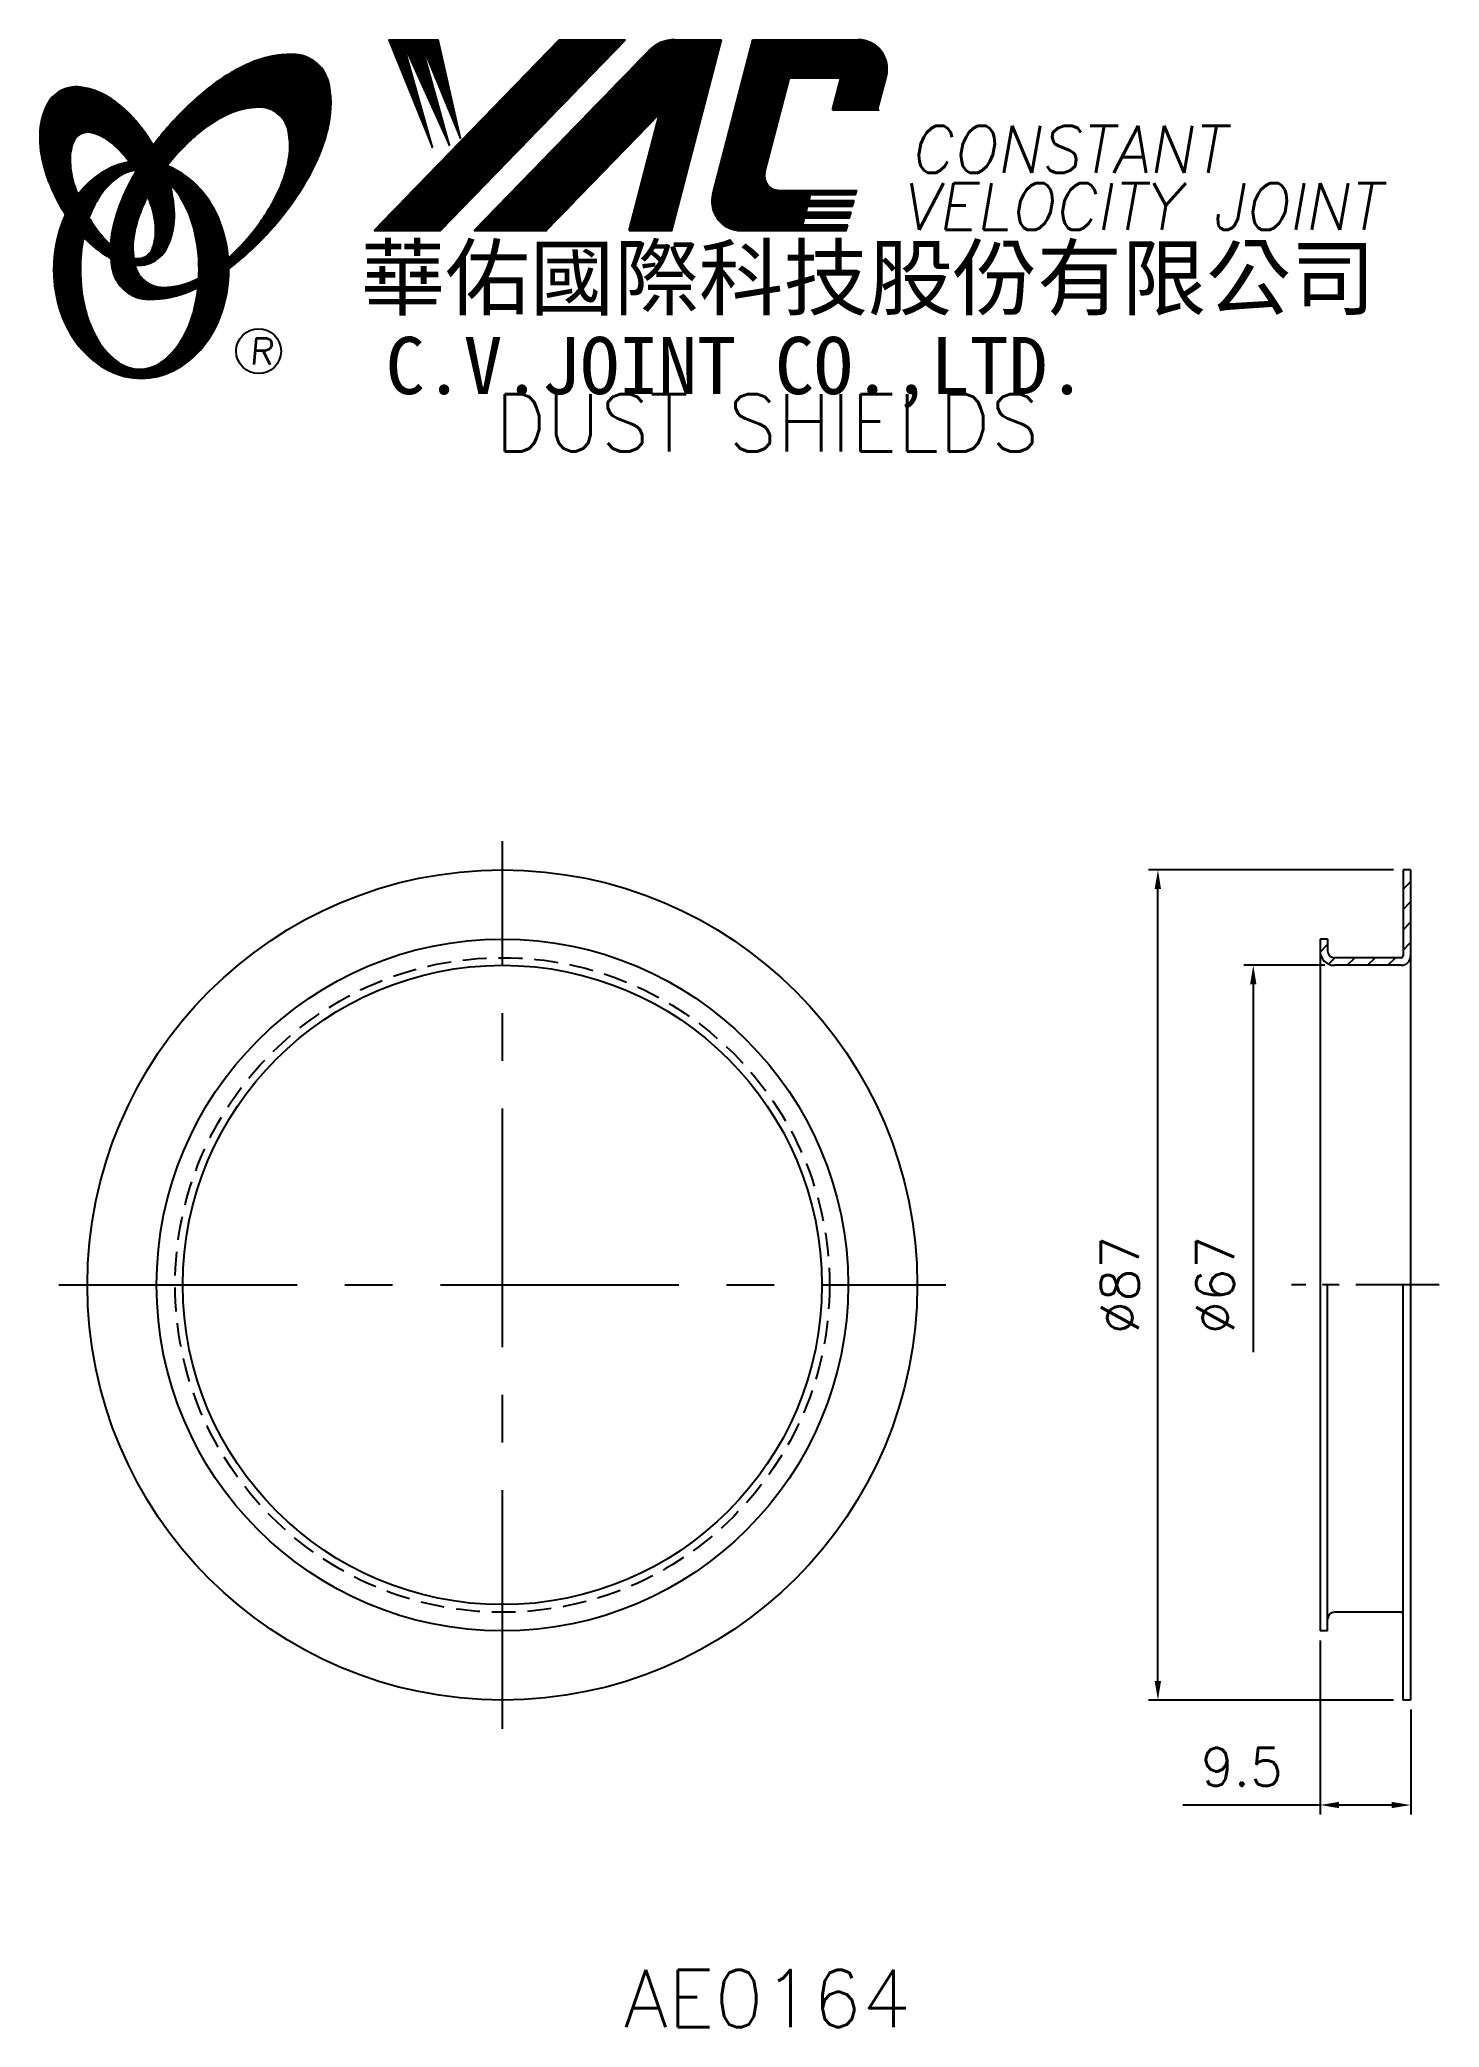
# Model space of a CAD drawing. Extents: x 661 to 807, y 333 to 541.
import ezdxf
from ezdxf.enums import TextEntityAlignment as Align

# ---------------------------------------------------------------- set-up
doc = ezdxf.new("R2010")
doc.units = 0
doc.header["$LTSCALE"] = 10
doc.header["$MEASUREMENT"] = 0
for name, pattern in [('CENTER', [2, 1.25, -0.25, 0.25, -0.25]), ('CENTERX2', [4, 2.5, -0.5, 0.5, -0.5]), ('HIDDEN', [0.375, 0.25, -0.125])]:
    doc.linetypes.add(name, pattern=pattern)
doc.layers.get('0').update_dxf_attribs({"linetype": 'CONTINUOUS'})
doc.layers.get('DEFPOINTS').update_dxf_attribs({"linetype": 'CONTINUOUS'})
doc.layers.add('4', color=7, linetype='CONTINUOUS')
doc.styles.add('CHINA', font='KAIU.TTF')
doc.styles.add('ITALICC', font='simplex.shx')
doc.dimstyles.new('STANDARD$0', dxfattribs={"dimtxt": 4, "dimasz": 2, "dimexe": 1, "dimexo": 1, "dimgap": 2, "dimtad": 1, "dimdec": 4, "dimzin": 10, "dimtxsty": 'ITALICC', "dimcen": 2, "dimclrd": 5, "dimclre": 5, "dimclrt": 18, "dimaunit": 1, "dimazin": 3, "dimtp": 0.1, "dimtfac": 0.7, "dimtdec": 4, "dimtmove": 0, "dimatfit": 3, "dimtolj": 1, "dimtzin": 10})
pattern_1 = [(45, (561.478934, 333.68199), (-0.00883883476, 0.00883883476), [])]
pattern_2 = [(45, (730.06948, 297.377581), (-0.00727476112, 0.00727476112), [])]

# ---------------------------------------------------------------- blocks, each defined once
blk = doc.blocks.new('*D4')
at = {"color": 5, "linetype": 'BYBLOCK'}
for p, q in [((795.24, 444.12), (786.74, 444.12)), ((787.74, 442.12), (787.74, 403.57))]:
    blk.add_line(p, q, dxfattribs=at)
blk.add_solid([(787.4, 442.12), (788.07, 442.12), (787.74, 444.12)], dxfattribs=at)
at = {"layer": 'DEFPOINTS', "color": 0, "linetype": 'BYBLOCK'}
for p in [(787.74, 444.12), (796.24, 444.12), (794.74, 377.12)]:
    blk.add_point(p, dxfattribs=at)
at = {"color": 18, "linetype": 'BYBLOCK', "insert": (783.74, 410.62), "char_height": 4, "attachment_point": 5, "rotation": 90, "style": 'ITALICC'}
blk.add_mtext('\\A1;∅67', dxfattribs=at)
blk = doc.blocks.new('*D5')
at = {"color": 5, "linetype": 'BYBLOCK'}
for p, q in [((802.44, 454.12), (776.74, 454.12)), ((777.74, 369.12), (777.74, 452.12)), ((802.44, 367.12), (776.74, 367.12))]:
    blk.add_line(p, q, dxfattribs=at)
for points in [[(777.4, 452.12), (778.07, 452.12), (777.74, 454.12)], [(777.4, 369.12), (778.07, 369.12), (777.74, 367.12)]]:
    blk.add_solid(points, dxfattribs=at)
at = {"layer": 'DEFPOINTS', "color": 0, "linetype": 'BYBLOCK'}
for p in [(777.74, 454.12), (803.44, 454.12), (803.44, 367.12)]:
    blk.add_point(p, dxfattribs=at)
at = {"color": 18, "linetype": 'BYBLOCK', "insert": (773.74, 410.62), "char_height": 4, "attachment_point": 5, "rotation": 90, "style": 'ITALICC'}
blk.add_mtext('\\A1;∅87', dxfattribs=at)
blk = doc.blocks.new('*D6')
at = {"color": 5, "linetype": 'BYBLOCK'}
for p, q in [((794.74, 373.37), (794.74, 355.12)), ((804.24, 366.12), (804.24, 355.12)), ((794.74, 356.12), (780.36, 356.12)), ((802.24, 356.12), (796.74, 356.12))]:
    blk.add_line(p, q, dxfattribs=at)
for points in [[(796.74, 356.45), (796.74, 355.79), (794.74, 356.12)], [(802.24, 356.45), (802.24, 355.79), (804.24, 356.12)]]:
    blk.add_solid(points, dxfattribs=at)
at = {"layer": 'DEFPOINTS', "color": 0, "linetype": 'BYBLOCK'}
for p in [(794.74, 374.37), (804.24, 367.12), (794.74, 356.12)]:
    blk.add_point(p, dxfattribs=at)
at = {"color": 18, "linetype": 'BYBLOCK', "insert": (786.55, 360.12), "char_height": 4, "attachment_point": 5, "style": 'ITALICC'}
blk.add_mtext('\\A1;9.5', dxfattribs=at)

msp = doc.modelspace()

# ---------------------------------------------------------------- hatches: boundary and pattern name
at = {"layer": '4', "linetype": 'CONTINUOUS'}
h = msp.add_hatch(dxfattribs=at)
h.set_pattern_fill('ANSI31', color=5, scale=0.082305, style=0)
h.set_pattern_definition([(45, (561.478934, 333.681991), (-0.00727476112, 0.00727476112), [])])
h.paths.add_polyline_path([(683.51441, 534.05049, -0.172879177), (685.45588, 533.39193, -0.172879177), (686.54317, 531.65388, -0.104527385), (686.57095, 528.32569, -0.065680101), (685.40142, 524.92373, -0.051823203), (682.961, 521.08134, -0.044272532), (680.28603, 518.25501, -0.020203161), (680.33962, 517.11709, 0.006517006), (680.74417, 517.42916, 0.049863361), (685.29759, 521.84223, 0.049863361), (688.88723, 527.06939, 0.063682799), (690.70827, 531.69674, 0.103597411), (690.89757, 536.28071, 0.177892575), (689.54896, 538.65099, 0.177892575), (686.98657, 539.58431, 0.103597411), (682.49877, 538.63127, 0.063682799), (678.24103, 536.06219, 0.049863361), (673.68761, 531.64913, 0.016070017), (672.41691, 530.04282, -0.007061632), (672.66419, 529.60579, -0.031648676), (673.61678, 527.56921, -0.008069351), (674.04868, 528.13352, -0.051823203), (677.22706, 531.39198, -0.065680101), (680.26899, 533.31233, -0.104527385)])
h.paths.add_polyline_path([(670.43874, 520.88918, -0.065680101), (671.60827, 524.29113, -0.006063428), (671.85221, 524.76615, 0.027613469), (671.12537, 526.35422, 0.017011252), (670.59195, 527.28919, 0.007829282), (670.09797, 526.42197, 0.063682799), (668.27692, 521.79462, 0.103597411), (668.08763, 517.21065, 0.177892575), (669.43623, 514.84037, 0.177892575), (671.99862, 513.90704, 0.103597411), (676.48642, 514.86009, 0.008811776), (677.11339, 515.15017, 0.013922709), (677.19071, 516.11998, -0.009086703), (676.7407, 515.90253, -0.104527385), (673.49528, 515.16437, -0.172879177), (671.55381, 515.82293, -0.172879177), (670.46651, 517.56099, -0.104527385)])
h = msp.add_hatch(dxfattribs=at)
h.set_pattern_fill('ANSI31', color=5, scale=0.1, style=0)
h.set_pattern_definition(pattern_1)
h.paths.add_polyline_path([(721.93764, 541.11297), (714.98033, 541.11297), (695.56373, 521.10921), (702.52103, 521.10921)])
h.paths.add_polyline_path([(725.48453, 533.3474), (722.30416, 521.10921), (726.78514, 521.10921), (731.98358, 541.11297), (727.08685, 541.11297, 0.202785967), (724.35278, 539.95656), (706.05865, 521.10921), (713.60556, 521.10921)])
h.paths.add_polyline_path([(739.11164, 537.11456), (744.50536, 537.11456), (743.63634, 533.77054), (748.35316, 533.77054), (749.26988, 537.29811, 0.490800957), (746.31968, 541.11297), (735.28536, 541.11297), (731.07831, 524.92408, 0.490800957), (734.02851, 521.10921), (745.06282, 521.10921), (745.21727, 521.70353), (740.50045, 521.70353), (740.69382, 522.44761), (745.41064, 522.44761), (745.56919, 523.05775), (740.85237, 523.05775), (741.01362, 523.67822), (745.73044, 523.67822), (745.88662, 524.27921), (741.1698, 524.27921), (741.3266, 524.88258), (746.04342, 524.88258), (746.16015, 525.33178), (738.0204, 525.33178, -0.490800957), (736.5453, 527.23921)])
h = msp.add_hatch(dxfattribs=at)
h.set_pattern_fill('ANSI31', color=1, scale=0.1, style=0)
h.set_pattern_definition(pattern_1)
h.paths.add_polyline_path([(702.2957, 541.11297), (697.11838, 541.11297), (701.68914, 529.80924), (698.6232, 540.76722), (703.45794, 530.04489), (700.50993, 540.76722), (704.63715, 530.75186)])
h = msp.add_hatch(dxfattribs=at)
h.set_pattern_fill('ANSI31', color=3, scale=0.082305, style=0)
h.set_pattern_definition(pattern_2)
h.paths.add_polyline_path([(667.7179, 535.10133, 0.106488277), (664.77602, 536.1399, 0.158297415), (662.68582, 535.74486, 0.158297415), (661.22649, 534.19717, 0.106488277), (660.51568, 531.1594, 0.071723199), (660.93372, 527.84645, 0.058080454), (662.47871, 524.03106, 0.058080454), (664.85975, 520.67327, 0.071723199), (667.425, 518.53552, 0.020895977), (667.96518, 518.23353, -0.030777155), (667.94927, 519.60975, -0.042059526), (666.85292, 520.77251, -0.04691039), (665.23375, 523.25366, -0.04691039), (664.10547, 525.99314, -0.060581117), (663.70337, 528.25521, -0.10187153), (664.01499, 530.34341, -0.185892489), (664.79508, 531.23505, -0.185892489), (665.97173, 531.37317, -0.10187153), (667.86938, 530.44764, -0.060581117), (669.50621, 528.83537, -0.04691039), (671.12537, 526.35422, -0.04691039), (672.25365, 523.61473, -0.060581117), (672.65575, 521.35266, -0.10187153), (672.34413, 519.26446, -0.185892489), (671.56404, 518.37282, -0.185892489), (670.3874, 518.2347, -0.002013383), (670.3466, 518.24533, 0.021593804), (670.46651, 517.56099, 0.006477741), (670.48452, 517.48395, 0.14950097), (672.45707, 517.89199, 0.158297415), (673.91641, 519.43968, 0.106488277), (674.62722, 522.47744, 0.071723199), (674.20917, 525.7904, 0.058080454), (672.66419, 529.60579, 0.058080454), (670.28314, 532.96358, 0.071723199)])
h = msp.add_hatch(dxfattribs=at)
h.set_pattern_fill('ANSI31', color=1, scale=0.082305, style=0)
h.set_pattern_definition(pattern_2)
h.paths.add_polyline_path([(668.81153, 526.77788, -0.120168026), (670.50332, 527.43127, 0.016865385), (669.90356, 528.31401, 0.076648372), (667.74733, 527.59509, 0.104809576), (664.66287, 525.08199, 0.005838257), (664.49593, 524.86979, 0.028089978), (665.23375, 523.25366, 0.014237292), (665.67588, 522.46861, -0.045767751), (666.60106, 524.40545, -0.106890197)])
h.paths.add_polyline_path([(664.78016, 517.02326, -0.048711043), (665.11026, 520.4036, -0.007865741), (664.85975, 520.67327, -0.037695478), (663.22388, 522.79203, 0.03042545), (662.69855, 521.48805, 0.080710289), (661.97312, 517.02326, 0.080710289), (662.69855, 512.55847, 0.089265679), (664.66287, 508.96453, 0.104809576), (667.74733, 506.45143, 0.11926607), (671.15652, 505.6265, 0.11926607), (674.56572, 506.45143, 0.104809576), (677.65017, 508.96453, 0.089265679), (679.61449, 512.55847, 0.080710289), (680.33993, 517.02326, 0.080710289), (679.61449, 521.48805, 0.089265679), (677.65017, 525.08199, 0.104809576), (674.56572, 527.59509, 0.025513357), (673.87248, 527.90784, 0.004818181), (673.61678, 527.56921, -0.023722145), (674.15799, 525.97246, -0.065307489), (675.39317, 524.40545, -0.073950765), (676.70562, 521.20773, -0.060532391), (677.21408, 517.02326, -0.060532391), (676.70562, 512.8388, -0.073950765), (675.39317, 509.64107, -0.106890197), (673.18271, 507.26864, -0.153118262), (670.99712, 506.58327, -0.153118262), (668.81153, 507.26864, -0.106890197), (666.60106, 509.64107, -0.073950765), (665.28861, 512.8388, -0.060532391)])
h = msp.add_hatch(dxfattribs=at)
h.set_pattern_fill('ANSI31', color=5, scale=12, style=0)
h.set_pattern_definition([(45, (79.1911, 63.0072), (-1.0606602, 1.0606602), [])])
h.paths.add_polyline_path([(804.23603, 454.11888), (803.43603, 454.11888), (803.43603, 445.11888, -0.414213562), (803.23603, 444.91888), (796.23603, 444.91888, -0.414213562), (795.53603, 445.61888), (795.53603, 446.86888), (794.73603, 446.86888), (794.73603, 445.61888, 0.414213562), (796.23603, 444.11888), (803.23603, 444.11888, 0.414213562), (804.23603, 445.11888)])

# ---------------------------------------------------------------- linework, layer by layer
at = {"layer": '4', "color": 5, "linetype": 'CONTINUOUS'}
for p, q in [((695.56373, 521.10921), (714.98033, 541.11297)), ((702.52103, 521.10921), (721.93764, 541.11297)), ((706.05865, 521.10921), (724.35278, 539.95656)), ((714.98033, 541.11297), (721.93764, 541.11297)), ((726.78514, 521.10921), (731.98358, 541.11297)), ((727.08685, 541.11297), (731.98358, 541.11297)), ((731.07831, 524.92408), (735.28536, 541.11297)), ((735.28536, 541.11297), (746.31968, 541.11297)), ((736.5453, 527.23921), (739.11164, 537.11456)), ((739.11164, 537.11456), (744.50536, 537.11456)), ((743.63634, 533.77054), (744.50536, 537.11456)), ((748.35316, 533.77054), (749.26988, 537.29811)), ((713.60556, 521.10921), (725.48453, 533.3474)), ((722.30416, 521.10921), (725.48453, 533.3474)), ((743.63634, 533.77054), (748.50359, 533.77054)), ((738.0204, 525.33178), (746.16015, 525.33178)), ((741.1698, 524.27921), (741.3266, 524.88258)), ((741.3266, 524.88258), (746.04342, 524.88258)), ((746.04342, 524.88258), (746.16015, 525.33178)), ((740.85237, 523.05775), (741.01362, 523.67822)), ((740.85237, 523.05775), (745.56919, 523.05775)), ((741.01362, 523.67822), (745.73044, 523.67822)), ((741.1698, 524.27921), (745.88662, 524.27921)), ((745.41064, 522.44761), (745.56919, 523.05775)), ((745.73044, 523.67822), (745.88662, 524.27921)), ((695.56373, 521.10921), (702.52103, 521.10921)), ((706.05865, 521.10921), (713.60556, 521.10921)), ((722.30416, 521.10921), (726.78514, 521.10921)), ((734.02851, 521.10921), (745.06282, 521.10921)), ((740.50045, 521.70353), (740.69382, 522.44761)), ((740.50045, 521.70353), (745.21727, 521.70353)), ((740.69382, 522.44761), (745.41064, 522.44761)), ((745.06282, 521.10921), (745.21727, 521.70353))]:
    msp.add_line(p, q, dxfattribs=at)
at = {"layer": '4', "color": 1, "linetype": 'CONTINUOUS'}
for p, q in [((697.11838, 541.11297), (702.2957, 541.11297)), ((697.11838, 541.11297), (701.68914, 529.80924)), ((698.6232, 540.76722), (703.45794, 530.04489)), ((701.68914, 529.80924), (698.6232, 540.76722)), ((700.50993, 540.76722), (704.63715, 530.75186)), ((703.45794, 530.04489), (700.50993, 540.76722)), ((704.63715, 530.75186), (702.2957, 541.11297))]:
    msp.add_line(p, q, dxfattribs=at)
at = {"layer": '4', "color": 5, "linetype": 'CENTERX2'}
for p, q in [((709.01385, 364.11888), (709.01385, 457.11888)), ((662.51385, 410.61888), (755.51385, 410.61888))]:
    msp.add_line(p, q, dxfattribs=at)
at = {"layer": '4', "color": 7, "linetype": 'CONTINUOUS'}
for p, q in [((803.43603, 454.11888), (803.43603, 445.11888)), ((804.23603, 454.11888), (803.43603, 454.11888)), ((804.23603, 454.11888), (804.23603, 367.11888)), ((794.73603, 446.86888), (794.73603, 374.36888)), ((795.53603, 446.86888), (794.73603, 446.86888)), ((795.53603, 446.86888), (795.53603, 445.61888)), ((803.23603, 444.91888), (796.23603, 444.91888)), ((803.23603, 444.11888), (796.23603, 444.11888)), ((795.53603, 374.36888), (795.53603, 410.61888)), ((803.43603, 367.11888), (803.43603, 410.61888)), ((803.23603, 376.31888), (796.23603, 376.31888)), ((795.53603, 374.36888), (794.73603, 374.36888)), ((804.23603, 367.11888), (803.43603, 367.11888))]:
    msp.add_line(p, q, dxfattribs=at)
at = {"layer": '4', "color": 5, "linetype": 'CENTER', "ltscale": 0.7}
msp.add_line((807.23603, 410.61888), (791.73603, 410.61888), dxfattribs=at)
at = {"layer": '4', "color": 5, "linetype": 'CONTINUOUS'}
for points in [[(680.33962, 517.11709, 0.006517006), (680.74417, 517.42916, 0.049863361), (685.29759, 521.84223, 0.049863361), (688.88723, 527.06939, 0.063682799), (690.70827, 531.69674, 0.103597411), (690.89757, 536.28071, 0.177892575), (689.54896, 538.65099, 0.177892575), (686.98657, 539.58431, 0.103597411), (682.49877, 538.63127, 0.063682799), (678.24103, 536.06219, 0.049863361), (673.68761, 531.64913, 0.016070017), (672.41691, 530.04282)], [(680.28603, 518.25501, 0.044272532), (682.961, 521.08134, 0.051823203), (685.40142, 524.92373, 0.065680101), (686.57095, 528.32569, 0.104527385), (686.54317, 531.65388, 0.172879177), (685.45588, 533.39193, 0.172879177), (683.51441, 534.05049, 0.104527385), (680.26899, 533.31233, 0.065680101), (677.22706, 531.39198, 0.051823203), (674.04868, 528.13352, 0.008069351), (673.61678, 527.56921)], [(670.59195, 527.28919, 0.007829282), (670.09797, 526.42197, 0.063682799), (668.27692, 521.79462, 0.103597411), (668.08763, 517.21065, 0.177892575), (669.43623, 514.84037, 0.177892575), (671.99862, 513.90704, 0.103597411), (676.48642, 514.86009, 0.008811776), (677.11339, 515.15017, 0.008811776)], [(671.85221, 524.76615, 0.006063428), (671.60827, 524.29113, 0.065680101), (670.43874, 520.88918, 0.104527385), (670.46651, 517.56099, 0.172879177), (671.55381, 515.82293, 0.172879177), (673.49528, 515.16437, 0.104527385), (676.7407, 515.90253, 0.009086703), (677.19071, 516.11998, 0.009086703)]]:
    msp.add_lwpolyline(points, format="xyb", dxfattribs=at)
at = {"layer": '4', "color": 3, "linetype": 'CONTINUOUS'}
for points in [[(670.48452, 517.48395, 0.14950097), (672.45707, 517.89199, 0.158297415), (673.91641, 519.43968, 0.106488277), (674.62722, 522.47744, 0.071723199), (674.20917, 525.7904, 0.058080454), (672.66419, 529.60579, 0.058080454), (670.28314, 532.96358, 0.071723199), (667.7179, 535.10133, 0.106488277), (664.77602, 536.1399, 0.158297415), (662.68582, 535.74486, 0.158297415), (661.22649, 534.19717, 0.106488277), (660.51568, 531.1594, 0.071723199), (660.93372, 527.84645, 0.058080454), (662.47871, 524.03106, 0.058080454), (664.85975, 520.67327, 0.071723199), (667.425, 518.53552, 0.020895977), (667.96518, 518.23353, 0.020895977)], [(670.3466, 518.24533, 0.002013383), (670.3874, 518.2347, 0.185892489), (671.56404, 518.37282, 0.185892489), (672.34413, 519.26446, 0.10187153), (672.65575, 521.35266, 0.060581117), (672.25365, 523.61473, 0.04691039), (671.12537, 526.35422, 0.04691039), (669.50621, 528.83537, 0.060581117), (667.86938, 530.44764, 0.10187153), (665.97173, 531.37317, 0.185892489), (664.79508, 531.23505, 0.185892489), (664.01499, 530.34341, 0.10187153), (663.70337, 528.25521, 0.060581117), (664.10547, 525.99314, 0.04691039), (665.23375, 523.25366, 0.04691039), (666.85292, 520.77251, 0.042059526), (667.94927, 519.60975, 0.042059526)]]:
    msp.add_lwpolyline(points, format="xyb", dxfattribs=at)
at = {"layer": '4', "color": 1, "linetype": 'CONTINUOUS'}
for points in [[(663.22388, 522.79203, 0.03042545), (662.69855, 521.48805, 0.080710289), (661.97312, 517.02326, 0.080710289), (662.69855, 512.55847, 0.089265679), (664.66287, 508.96453, 0.104809576), (667.74733, 506.45143, 0.11926607), (671.15652, 505.6265, 0.11926607), (674.56572, 506.45143, 0.104809576), (677.65017, 508.96453, 0.089265679), (679.61449, 512.55847, 0.080710289), (680.33993, 517.02326, 0.080710289), (679.61449, 521.48805, 0.089265679), (677.65017, 525.08199, 0.104809576), (674.56572, 527.59509, 0.025513357), (673.87248, 527.90784, 0.025513357)], [(669.90356, 528.31401, 0.076648372), (667.74733, 527.59509, 0.104809576), (664.66287, 525.08199, 0.005838257), (664.49593, 524.86979, 0.005838257)], [(670.50332, 527.43127, 0.120168026), (668.81153, 526.77788, 0.106890197), (666.60106, 524.40545, 0.045767751), (665.67588, 522.46861, 0.045767751)], [(665.11026, 520.4036, 0.048711043), (664.78016, 517.02326, 0.060532391), (665.28861, 512.8388, 0.073950765), (666.60106, 509.64107, 0.106890197), (668.81153, 507.26864, 0.153118262), (670.99712, 506.58327, 0.153118262), (673.18271, 507.26864, 0.106890197), (675.39317, 509.64107, 0.073950765), (676.70562, 512.8388, 0.060532391), (677.21408, 517.02326, 0.060532391), (676.70562, 521.20773, 0.073950765), (675.39317, 524.40545, 0.065307489), (674.15799, 525.97246)]]:
    msp.add_lwpolyline(points, format="xyb", dxfattribs=at)
at = {"layer": '4', "color": 5, "linetype": 'CONTINUOUS'}
msp.add_circle((683.46076, 508.47754), 2.35282, dxfattribs=at)
at = {"layer": '4', "color": 7, "linetype": 'CONTINUOUS'}
for radius in [43.5, 36.25, 33.5]:
    msp.add_circle((709.01385, 410.61888), radius, dxfattribs=at)
at = {"layer": '4', "color": 5, "linetype": 'HIDDEN'}
msp.add_circle((709.01385, 410.61888), 34.3, dxfattribs=at)
at = {"layer": '4', "color": 5, "linetype": 'CONTINUOUS'}
for centre, radius, start, end in [((727.08685, 537.30273), 3.81024, 90, 135.8533387), ((746.31968, 538.06478), 3.04819, 345.4326059, 90), ((738.0204, 526.85588), 1.5241, 165.4326059, 270), ((734.02851, 524.15741), 3.04819, 165.4326059, 270)]:
    msp.add_arc(centre, radius, start, end, dxfattribs=at)
at = {"layer": '4', "color": 7, "linetype": 'CONTINUOUS'}
for centre, radius, start, end in [((796.23603, 445.61888), 1.5, 180, 270), ((796.23603, 445.61888), 0.7, 180, 270), ((803.23603, 445.11888), 1, 270, 0), ((803.23603, 445.11888), 0.2, 270, 0), ((796.23603, 375.61888), 0.7, 90, 180), ((803.23603, 376.11888), 0.2, 0, 90)]:
    msp.add_arc(centre, radius, start, end, dxfattribs=at)

# ---------------------------------------------------------------- texts
at = {"layer": '4', "color": 5, "linetype": 'CONTINUOUS', "style": 'ITALICC'}
for s, height, oblique, p in [('CONSTANT', 4.9, 10, (751.71254, 527.17968)), ('VELOCITY JOINT', 4.9, 10, (750.83431, 521.1843)), ('R', 2.75625, 5, (682.50208, 507.06794))]:
    msp.add_text(s, height=height, dxfattribs=dict(at, oblique=oblique)).set_placement(p)
at = {"layer": '4', "color": 7, "linetype": 'CONTINUOUS', "style": 'CHINA'}
for s, height, p in [('華佑國際科技股份有限公司', 6.5, (694.15037, 512.91937)), ('C.V.JOINT CO.,LTD.', 6, (696.779, 503.97315))]:
    msp.add_text(s, height=height, dxfattribs=at).set_placement(p)
at = {"layer": '4', "color": 18, "linetype": 'CONTINUOUS', "style": 'ITALICC'}
for s, p in [('DUST SHIELDS', (736.78173, 497.98033)), ('AE0164', (736.78173, 332.83294))]:
    msp.add_text(s, height=6, dxfattribs=at).set_placement(p, align=Align.CENTER)

# ---------------------------------------------------------------- dimensions: what is measured, and where the dimension line sits
at = {"layer": '4', "color": 7, "linetype": 'CONTINUOUS'}
dim = msp.add_linear_dim(base=(777.736, 454.11888), p1=(803.43603, 367.11888), p2=(803.43603, 454.11888), angle=90, text='%%C87', dimstyle='STANDARD$0', dxfattribs=at)
dim.commit()
dim.dimension.update_dxf_attribs({"geometry": '*D5', "text_midpoint": (773.736, 410.61888)})
dim = msp.add_linear_dim(base=(787.73601, 444.11888), p1=(794.73603, 377.11888), p2=(796.23603, 444.11888), angle=90, text='%%C67', dimstyle='STANDARD$0', override={"dimcen": -2, "dimse1": 1, "dimsd1": 1}, dxfattribs=at)
dim.commit()
dim.dimension.update_dxf_attribs({"geometry": '*D4', "text_midpoint": (783.73601, 410.61888)})
dim = msp.add_linear_dim(base=(794.73603, 356.11887), p1=(804.23603, 367.11888), p2=(794.73603, 374.36888), text='9.5', dimstyle='STANDARD$0', dxfattribs=at)
dim.commit()
dim.dimension.update_dxf_attribs({"geometry": '*D6', "text_midpoint": (786.54556, 360.11887)})

doc.saveas('drawing.dxf')
